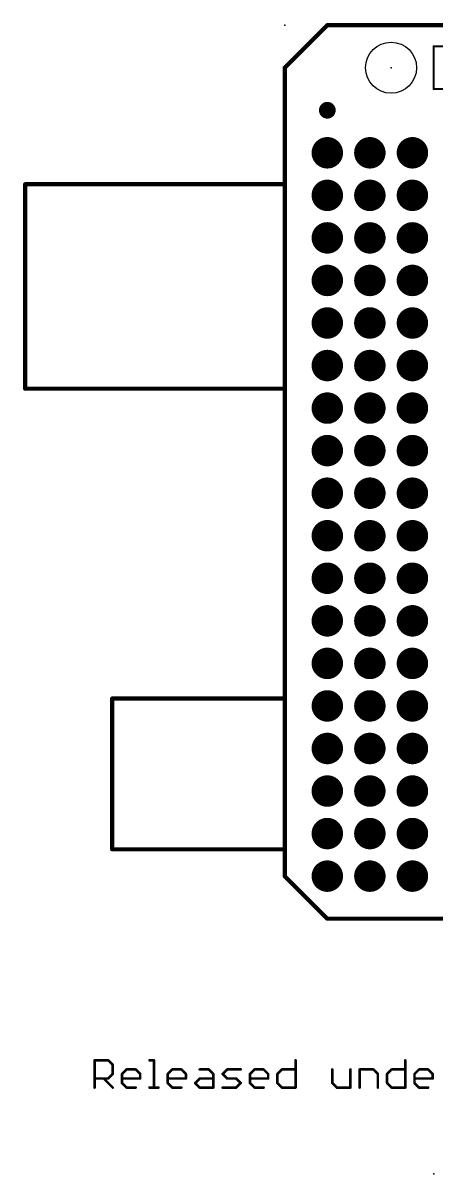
# Model space of a CAD drawing. Extents: x -16 to 96, y -18 to 53.
# Drawn here: x -15.6 to 9.1, y -15.2 to 53.5 of the extents above; entities that cross this region are included whole.
import ezdxf

# ---------------------------------------------------------------- set-up
doc = ezdxf.new("R2010")
doc.units = 0
for name, color, linetype in [('1', 12, 'CONTINUOUS'), ('16', 132, 'CONTINUOUS'), ('18', 110, 'CONTINUOUS'), ('20', 53, 'CONTINUOUS'), ('23', 53, 'CONTINUOUS'), ('51', 53, 'CONTINUOUS')]:
    doc.layers.add(name, color=color, linetype=linetype)

# ---------------------------------------------------------------- blocks, each defined once
blk = doc.blocks.new('PIE')
at = {"const_width": 0.5}
blk.add_lwpolyline([(0, -0.25, 1), (0, 0.25, 1), (0, -0.25)], format="xyb", dxfattribs=at)
blk = doc.blocks.new('ROUNDV')
at = {"const_width": 0.5}
blk.add_lwpolyline([(0, -0.25, 1), (0, 0.25, 1), (0, -0.25)], format="xyb", dxfattribs=at)

msp = doc.modelspace()

# ---------------------------------------------------------------- linework, layer by layer
at = {"layer": '1', "const_width": 0.254}
for points in [[(2.54, 53.34), (0, 50.8)], [(55.88, 53.34), (2.54, 53.34)], [(0, 50.8), (0, 2.54)], [(0, 2.54), (2.54, 0)], [(2.54, 0), (57.15, 0)]]:
    msp.add_lwpolyline(points, dxfattribs=at)
at = {"layer": '1', "const_width": 0.127}
for points in [[(2.54, 53.4035, 1), (2.54, 53.2765)], [(2.5849, 53.2951, 1), (2.4951, 53.3849)], [(0.0635, 50.8, 1), (-0.0635, 50.8)], [(-0.0449, 50.8449, 1), (0.0449, 50.7551)], [(0.0449, 2.5849, 1), (-0.0449, 2.4951)], [(-0.0635, 2.54, 1), (0.0635, 2.54)], [(2.54, 0.0635, 1), (2.54, -0.0635)], [(2.4951, -0.0449, 1), (2.5849, 0.0449)]]:
    msp.add_lwpolyline(points, format="xyb", dxfattribs=at)
at = {"layer": '16', "const_width": 0.254}
for points in [[(2.54, 53.34), (0, 50.8)], [(55.88, 53.34), (2.54, 53.34)], [(0, 50.8), (0, 2.54)], [(0, 2.54), (2.54, 0)], [(2.54, 0), (57.15, 0)]]:
    msp.add_lwpolyline(points, dxfattribs=at)
at = {"layer": '16', "const_width": 0.127}
for points in [[(2.54, 53.4035, 1), (2.54, 53.2765)], [(2.5849, 53.2951, 1), (2.4951, 53.3849)], [(0.0635, 50.8, 1), (-0.0635, 50.8)], [(-0.0449, 50.8449, 1), (0.0449, 50.7551)], [(0.0449, 2.5849, 1), (-0.0449, 2.4951)], [(-0.0635, 2.54, 1), (0.0635, 2.54)], [(2.54, 0.0635, 1), (2.54, -0.0635)], [(2.4951, -0.0449, 1), (2.5849, 0.0449)]]:
    msp.add_lwpolyline(points, format="xyb", dxfattribs=at)
at = {"layer": '20', "const_width": 0.2032}
for points in [[(2.54, 53.34), (0, 50.8)], [(55.88, 53.34), (2.54, 53.34)], [(0, 50.8), (0, 2.54)], [(0, 2.54), (2.54, 0)], [(2.54, 0), (57.15, 0)]]:
    msp.add_lwpolyline(points, dxfattribs=at)
at = {"layer": '20', "const_width": 0.1016}
for points in [[(2.54, 53.3908, 1), (2.54, 53.2892)], [(2.5759, 53.3041, 1), (2.5041, 53.3759)], [(0.0508, 50.8, 1), (-0.0508, 50.8)], [(-0.0359, 50.8359, 1), (0.0359, 50.7641)], [(0.0359, 2.5759, 1), (-0.0359, 2.5041)], [(-0.0508, 2.54, 1), (0.0508, 2.54)], [(2.54, 0.0508, 1), (2.54, -0.0508)], [(2.5041, -0.0359, 1), (2.5759, 0.0359)]]:
    msp.add_lwpolyline(points, format="xyb", dxfattribs=at)
at = {"layer": '20'}
msp.add_circle((6.35, 50.8), 1.524, dxfattribs=at)
at = {"layer": '23'}
for p in [(0, 53.34), (6.35, 50.8), (2.54, 48.26), (8.89, -15.24)]:
    msp.add_point(p, dxfattribs=at)
at = {"layer": '51'}
for points, const_width in [([(2.54, 53.34), (0, 50.8)], 0.254), ([(55.88, 53.34), (2.54, 53.34)], 0.254), ([(8.89, 49.53), (8.89, 52.07)], 0.127), ([(8.89, 52.07), (34.29, 52.07)], 0.127), ([(0, 50.8), (0, 43.84)], 0.254), ([(34.29, 49.53), (8.89, 49.53)], 0.127), ([(-15.5, 43.84), (-15.5, 31.64)], 0.254), ([(-15.5, 43.84), (0, 43.84)], 0.254), ([(0, 43.84), (0, 31.64)], 0.254), ([(-15.5, 31.64), (0, 31.64)], 0.254), ([(0, 31.64), (0, 2.54)], 0.254), ([(-10.3, 13.14), (-10.3, 4.14)], 0.254), ([(-10.3, 13.14), (-0.1, 13.14)], 0.254), ([(-10.3, 4.14), (-0.1, 4.14)], 0.254), ([(0, 2.54), (2.54, 0)], 0.254), ([(2.54, 0), (57.15, 0)], 0.254), ([(-11.3538, -10.0838), (-11.3538, -8.4568)], 0.1524), ([(-11.3538, -8.4568), (-10.5403, -8.4568)], 0.1524), ([(-10.5403, -8.4568), (-10.2691, -8.728)], 0.1524), ([(-10.2691, -8.728), (-10.2691, -9.2703)], 0.1524), ([(-9.7166, -9.2703), (-9.4455, -8.9991)], 0.1524), ([(-9.4455, -8.9991), (-8.9032, -8.9991)], 0.1524), ([(-8.9032, -8.9991), (-8.632, -9.2703)], 0.1524), ([(-8.0795, -8.4568), (-7.8083, -8.4568)], 0.1524), ([(-7.8083, -8.4568), (-7.8083, -10.0838)], 0.1524), ([(-6.9881, -9.2703), (-6.7169, -8.9991)], 0.1524), ([(-6.7169, -8.9991), (-6.1746, -8.9991)], 0.1524), ([(-6.1746, -8.9991), (-5.9034, -9.2703)], 0.1524), ([(-5.0797, -8.9991), (-4.5374, -8.9991)], 0.1524), ([(-4.5374, -8.9991), (-4.2662, -9.2703)], 0.1524), ([(-3.7137, -9.2703), (-3.4426, -8.9991)], 0.1524), ([(-3.4426, -8.9991), (-2.6291, -8.9991)], 0.1524), ([(-2.0766, -9.2703), (-1.8054, -8.9991)], 0.1524), ([(-1.8054, -8.9991), (-1.2631, -8.9991)], 0.1524), ([(-1.2631, -8.9991), (-0.9919, -9.2703)], 0.1524), ([(-0.4394, -9.2703), (-0.1683, -8.9991)], 0.1524), ([(-0.1683, -8.9991), (0.6452, -8.9991)], 0.1524), ([(0.6452, -8.4568), (0.6452, -10.0838)], 0.1524), ([(2.8349, -8.9991), (2.8349, -9.8126)], 0.1524), ([(3.9195, -10.0838), (3.9195, -8.9991)], 0.1524), ([(4.472, -10.0838), (4.472, -8.9991)], 0.1524), ([(4.472, -8.9991), (5.2855, -8.9991)], 0.1524), ([(5.2855, -8.9991), (5.5567, -9.2703)], 0.1524), ([(6.1092, -9.2703), (6.3804, -8.9991)], 0.1524), ([(6.3804, -8.9991), (7.1939, -8.9991)], 0.1524), ([(7.1939, -8.4568), (7.1939, -10.0838)], 0.1524), ([(7.7464, -9.2703), (8.0175, -8.9991)], 0.1524), ([(8.0175, -8.9991), (8.5599, -8.9991)], 0.1524), ([(8.5599, -8.9991), (8.831, -9.2703)], 0.1524), ([(-10.5403, -9.5415), (-11.3538, -9.5415)], 0.1524), ([(-10.8115, -9.5415), (-10.2691, -10.0838)], 0.1524), ([(-10.2691, -9.2703), (-10.5403, -9.5415)], 0.1524), ([(-9.7166, -9.8126), (-9.7166, -9.2703)], 0.1524), ([(-8.632, -9.5415), (-9.7166, -9.5415)], 0.1524), ([(-8.632, -9.2703), (-8.632, -9.5415)], 0.1524), ([(-6.9881, -9.8126), (-6.9881, -9.2703)], 0.1524), ([(-5.9034, -9.5415), (-6.9881, -9.5415)], 0.1524), ([(-5.9034, -9.2703), (-5.9034, -9.5415)], 0.1524), ([(-5.3509, -9.8126), (-5.0797, -9.5415)], 0.1524), ([(-5.0797, -9.5415), (-4.2662, -9.5415)], 0.1524), ([(-4.2662, -9.2703), (-4.2662, -10.0838)], 0.1524), ([(-3.4426, -9.5415), (-3.7137, -9.2703)], 0.1524), ([(-2.9002, -9.5415), (-3.4426, -9.5415)], 0.1524), ([(-2.6291, -9.8126), (-2.9002, -9.5415)], 0.1524), ([(-2.0766, -9.8126), (-2.0766, -9.2703)], 0.1524), ([(-0.9919, -9.5415), (-2.0766, -9.5415)], 0.1524), ([(-0.9919, -9.2703), (-0.9919, -9.5415)], 0.1524), ([(-0.4394, -9.8126), (-0.4394, -9.2703)], 0.1524), ([(5.5567, -9.2703), (5.5567, -10.0838)], 0.1524), ([(6.1092, -9.8126), (6.1092, -9.2703)], 0.1524), ([(7.7464, -9.8126), (7.7464, -9.2703)], 0.1524), ([(8.831, -9.5415), (7.7464, -9.5415)], 0.1524), ([(8.831, -9.2703), (8.831, -9.5415)], 0.1524), ([(-9.4455, -10.0838), (-9.7166, -9.8126)], 0.1524), ([(-8.9032, -10.0838), (-9.4455, -10.0838)], 0.1524), ([(-8.0795, -10.0838), (-7.5372, -10.0838)], 0.1524), ([(-6.7169, -10.0838), (-6.9881, -9.8126)], 0.1524), ([(-6.1746, -10.0838), (-6.7169, -10.0838)], 0.1524), ([(-5.0797, -10.0838), (-5.3509, -9.8126)], 0.1524), ([(-4.2662, -10.0838), (-5.0797, -10.0838)], 0.1524), ([(-3.7137, -10.0838), (-2.9002, -10.0838)], 0.1524), ([(-2.9002, -10.0838), (-2.6291, -9.8126)], 0.1524), ([(-1.8054, -10.0838), (-2.0766, -9.8126)], 0.1524), ([(-1.2631, -10.0838), (-1.8054, -10.0838)], 0.1524), ([(-0.1683, -10.0838), (-0.4394, -9.8126)], 0.1524), ([(0.6452, -10.0838), (-0.1683, -10.0838)], 0.1524), ([(2.8349, -9.8126), (3.1061, -10.0838)], 0.1524), ([(3.1061, -10.0838), (3.9195, -10.0838)], 0.1524), ([(6.3804, -10.0838), (6.1092, -9.8126)], 0.1524), ([(7.1939, -10.0838), (6.3804, -10.0838)], 0.1524), ([(8.0175, -10.0838), (7.7464, -9.8126)], 0.1524), ([(8.5599, -10.0838), (8.0175, -10.0838)], 0.1524)]:
    msp.add_lwpolyline(points, dxfattribs=dict(at, const_width=const_width))
for points, const_width in [([(2.54, 53.4035, 1), (2.54, 53.2765)], 0.127), ([(2.5849, 53.2951, 1), (2.4951, 53.3849)], 0.127), ([(8.9218, 52.07, 1), (8.8582, 52.07)], 0.0635), ([(8.89, 52.1018, 1), (8.89, 52.0382)], 0.0635), ([(0.0635, 50.8, 1), (-0.0635, 50.8)], 0.127), ([(-0.0449, 50.8449, 1), (0.0449, 50.7551)], 0.127), ([(8.89, 49.5618, 1), (8.89, 49.4982)], 0.0635), ([(8.8582, 49.53, 1), (8.9218, 49.53)], 0.0635), ([(-15.4365, 43.84, 1), (-15.5635, 43.84)], 0.127), ([(-15.5, 43.9035, 1), (-15.5, 43.7765)], 0.127), ([(0.0635, 43.84, 1), (-0.0635, 43.84)], 0.127), ([(-0.0635, 43.84, 1), (0.0635, 43.84)], 0.127), ([(0, 43.7765, 1), (0, 43.9035)], 0.127), ([(-15.5, 31.7035, 1), (-15.5, 31.5765)], 0.127), ([(-15.5635, 31.64, 1), (-15.4365, 31.64)], 0.127), ([(0.0635, 31.64, 1), (-0.0635, 31.64)], 0.127), ([(-0.0635, 31.64, 1), (0.0635, 31.64)], 0.127), ([(0, 31.5765, 1), (0, 31.7035)], 0.127), ([(-10.2365, 13.14, 1), (-10.3635, 13.14)], 0.127), ([(-10.3, 13.2035, 1), (-10.3, 13.0765)], 0.127), ([(-0.1, 13.0765, 1), (-0.1, 13.2035)], 0.127), ([(-10.3, 4.2035, 1), (-10.3, 4.0765)], 0.127), ([(-10.3635, 4.14, 1), (-10.2365, 4.14)], 0.127), ([(-0.1, 4.0765, 1), (-0.1, 4.2035)], 0.127), ([(0.0449, 2.5849, 1), (-0.0449, 2.4951)], 0.127), ([(-0.0635, 2.54, 1), (0.0635, 2.54)], 0.127), ([(2.54, 0.0635, 1), (2.54, -0.0635)], 0.127), ([(2.4951, -0.0449, 1), (2.5849, 0.0449)], 0.127), ([(-11.3157, -8.4568, 1), (-11.3919, -8.4568)], 0.0762), ([(-11.3538, -8.4187, 1), (-11.3538, -8.4949)], 0.0762), ([(-10.5134, -8.4299, 1), (-10.5672, -8.4838)], 0.0762), ([(-10.5403, -8.4949, 1), (-10.5403, -8.4187)], 0.0762), ([(-10.231, -8.728, 1), (-10.3072, -8.728)], 0.0762), ([(-10.2961, -8.7549, 1), (-10.2422, -8.701)], 0.0762), ([(-9.4455, -8.961, 1), (-9.4455, -9.0372)], 0.0762), ([(-9.4185, -9.0261, 1), (-9.4724, -8.9722)], 0.0762), ([(-8.8762, -8.9722, 1), (-8.9301, -9.0261)], 0.0762), ([(-8.9032, -9.0372, 1), (-8.9032, -8.961)], 0.0762), ([(-8.0795, -8.4187, 1), (-8.0795, -8.4949)], 0.0762), ([(-7.7702, -8.4568, 1), (-7.8464, -8.4568)], 0.0762), ([(-7.8083, -8.4949, 1), (-7.8083, -8.4187)], 0.0762), ([(-6.7169, -8.961, 1), (-6.7169, -9.0372)], 0.0762), ([(-6.6899, -9.0261, 1), (-6.7438, -8.9722)], 0.0762), ([(-6.1476, -8.9722, 1), (-6.2015, -9.0261)], 0.0762), ([(-6.1746, -9.0372, 1), (-6.1746, -8.961)], 0.0762), ([(-5.0797, -8.961, 1), (-5.0797, -9.0372)], 0.0762), ([(-4.5105, -8.9722, 1), (-4.5643, -9.0261)], 0.0762), ([(-4.5374, -9.0372, 1), (-4.5374, -8.961)], 0.0762), ([(-3.4426, -8.961, 1), (-3.4426, -9.0372)], 0.0762), ([(-3.4156, -9.0261, 1), (-3.4695, -8.9722)], 0.0762), ([(-2.6291, -9.0372, 1), (-2.6291, -8.961)], 0.0762), ([(-1.8054, -8.961, 1), (-1.8054, -9.0372)], 0.0762), ([(-1.7785, -9.0261, 1), (-1.8324, -8.9722)], 0.0762), ([(-1.2361, -8.9722, 1), (-1.29, -9.0261)], 0.0762), ([(-1.2631, -9.0372, 1), (-1.2631, -8.961)], 0.0762), ([(-0.1683, -8.961, 1), (-0.1683, -9.0372)], 0.0762), ([(-0.1413, -9.0261, 1), (-0.1952, -8.9722)], 0.0762), ([(0.6833, -8.4568, 1), (0.6071, -8.4568)], 0.0762), ([(0.6452, -9.0372, 1), (0.6452, -8.961)], 0.0762), ([(2.873, -8.9991, 1), (2.7968, -8.9991)], 0.0762), ([(3.9576, -8.9991, 1), (3.8814, -8.9991)], 0.0762), ([(4.5101, -8.9991, 1), (4.4339, -8.9991)], 0.0762), ([(4.472, -8.961, 1), (4.472, -9.0372)], 0.0762), ([(5.3125, -8.9722, 1), (5.2586, -9.0261)], 0.0762), ([(5.2855, -9.0372, 1), (5.2855, -8.961)], 0.0762), ([(6.3804, -8.961, 1), (6.3804, -9.0372)], 0.0762), ([(6.4073, -9.0261, 1), (6.3534, -8.9722)], 0.0762), ([(7.232, -8.4568, 1), (7.1558, -8.4568)], 0.0762), ([(7.1939, -9.0372, 1), (7.1939, -8.961)], 0.0762), ([(8.0175, -8.961, 1), (8.0175, -9.0372)], 0.0762), ([(8.0445, -9.0261, 1), (7.9906, -8.9722)], 0.0762), ([(8.5868, -8.9722, 1), (8.5329, -9.0261)], 0.0762), ([(8.5599, -9.0372, 1), (8.5599, -8.961)], 0.0762), ([(-11.3538, -9.5034, 1), (-11.3538, -9.5796)], 0.0762), ([(-10.7845, -9.5145, 1), (-10.8384, -9.5684)], 0.0762), ([(-10.5672, -9.5145, 1), (-10.5134, -9.5684)], 0.0762), ([(-10.5403, -9.5796, 1), (-10.5403, -9.5034)], 0.0762), ([(-10.3072, -9.2703, 1), (-10.231, -9.2703)], 0.0762), ([(-10.2422, -9.2972, 1), (-10.2961, -9.2434)], 0.0762), ([(-9.6785, -9.2703, 1), (-9.7547, -9.2703)], 0.0762), ([(-9.7436, -9.2434, 1), (-9.6897, -9.2972)], 0.0762), ([(-9.7166, -9.5034, 1), (-9.7166, -9.5796)], 0.0762), ([(-8.5939, -9.2703, 1), (-8.6701, -9.2703)], 0.0762), ([(-8.6701, -9.5415, 1), (-8.5939, -9.5415)], 0.0762), ([(-8.6589, -9.2972, 1), (-8.605, -9.2434)], 0.0762), ([(-8.632, -9.5796, 1), (-8.632, -9.5034)], 0.0762), ([(-6.95, -9.2703, 1), (-7.0262, -9.2703)], 0.0762), ([(-6.9881, -9.5034, 1), (-6.9881, -9.5796)], 0.0762), ([(-7.015, -9.2434, 1), (-6.9611, -9.2972)], 0.0762), ([(-5.8653, -9.2703, 1), (-5.9415, -9.2703)], 0.0762), ([(-5.9415, -9.5415, 1), (-5.8653, -9.5415)], 0.0762), ([(-5.9303, -9.2972, 1), (-5.8764, -9.2434)], 0.0762), ([(-5.9034, -9.5796, 1), (-5.9034, -9.5034)], 0.0762), ([(-5.0797, -9.5034, 1), (-5.0797, -9.5796)], 0.0762), ([(-5.0528, -9.5684, 1), (-5.1067, -9.5145)], 0.0762), ([(-4.2281, -9.2703, 1), (-4.3043, -9.2703)], 0.0762), ([(-4.2932, -9.2972, 1), (-4.2393, -9.2434)], 0.0762), ([(-4.2662, -9.5796, 1), (-4.2662, -9.5034)], 0.0762), ([(-3.6868, -9.2434, 1), (-3.7407, -9.2972)], 0.0762), ([(-3.7407, -9.2434, 1), (-3.6868, -9.2972)], 0.0762), ([(-3.4426, -9.5034, 1), (-3.4426, -9.5796)], 0.0762), ([(-3.4695, -9.5684, 1), (-3.4156, -9.5145)], 0.0762), ([(-2.8733, -9.5145, 1), (-2.9272, -9.5684)], 0.0762), ([(-2.9002, -9.5796, 1), (-2.9002, -9.5034)], 0.0762), ([(-2.0385, -9.2703, 1), (-2.1147, -9.2703)], 0.0762), ([(-2.0766, -9.5034, 1), (-2.0766, -9.5796)], 0.0762), ([(-2.1035, -9.2434, 1), (-2.0496, -9.2972)], 0.0762), ([(-0.9538, -9.2703, 1), (-1.03, -9.2703)], 0.0762), ([(-1.03, -9.5415, 1), (-0.9538, -9.5415)], 0.0762), ([(-1.0189, -9.2972, 1), (-0.965, -9.2434)], 0.0762), ([(-0.9919, -9.5796, 1), (-0.9919, -9.5034)], 0.0762), ([(-0.4013, -9.2703, 1), (-0.4775, -9.2703)], 0.0762), ([(-0.4664, -9.2434, 1), (-0.4125, -9.2972)], 0.0762), ([(5.5948, -9.2703, 1), (5.5186, -9.2703)], 0.0762), ([(5.5298, -9.2972, 1), (5.5836, -9.2434)], 0.0762), ([(6.1473, -9.2703, 1), (6.0711, -9.2703)], 0.0762), ([(6.0823, -9.2434, 1), (6.1361, -9.2972)], 0.0762), ([(7.7845, -9.2703, 1), (7.7083, -9.2703)], 0.0762), ([(7.7194, -9.2434, 1), (7.7733, -9.2972)], 0.0762), ([(7.7464, -9.5034, 1), (7.7464, -9.5796)], 0.0762), ([(8.8691, -9.2703, 1), (8.7929, -9.2703)], 0.0762), ([(8.7929, -9.5415, 1), (8.8691, -9.5415)], 0.0762), ([(8.8041, -9.2972, 1), (8.858, -9.2434)], 0.0762), ([(8.831, -9.5796, 1), (8.831, -9.5034)], 0.0762), ([(-11.3919, -10.0838, 1), (-11.3157, -10.0838)], 0.0762), ([(-10.2961, -10.1107, 1), (-10.2422, -10.0569)], 0.0762), ([(-9.6897, -9.7857, 1), (-9.7436, -9.8396)], 0.0762), ([(-9.7547, -9.8126, 1), (-9.6785, -9.8126)], 0.0762), ([(-9.4455, -10.0457, 1), (-9.4455, -10.1219)], 0.0762), ([(-9.4724, -10.1107, 1), (-9.4185, -10.0569)], 0.0762), ([(-8.9032, -10.1219, 1), (-8.9032, -10.0457)], 0.0762), ([(-8.0795, -10.0457, 1), (-8.0795, -10.1219)], 0.0762), ([(-7.8464, -10.0838, 1), (-7.7702, -10.0838)], 0.0762), ([(-7.5372, -10.1219, 1), (-7.5372, -10.0457)], 0.0762), ([(-6.9611, -9.7857, 1), (-7.015, -9.8396)], 0.0762), ([(-7.0262, -9.8126, 1), (-6.95, -9.8126)], 0.0762), ([(-6.7169, -10.0457, 1), (-6.7169, -10.1219)], 0.0762), ([(-6.7438, -10.1107, 1), (-6.6899, -10.0569)], 0.0762), ([(-6.1746, -10.1219, 1), (-6.1746, -10.0457)], 0.0762), ([(-5.324, -9.7857, 1), (-5.3778, -9.8396)], 0.0762), ([(-5.3778, -9.7857, 1), (-5.324, -9.8396)], 0.0762), ([(-5.0797, -10.0457, 1), (-5.0797, -10.1219)], 0.0762), ([(-5.1067, -10.1107, 1), (-5.0528, -10.0569)], 0.0762), ([(-4.3043, -10.0838, 1), (-4.2281, -10.0838)], 0.0762), ([(-4.2662, -10.1219, 1), (-4.2662, -10.0457)], 0.0762), ([(-3.7137, -10.0457, 1), (-3.7137, -10.1219)], 0.0762), ([(-2.9272, -10.0569, 1), (-2.8733, -10.1107)], 0.0762), ([(-2.9002, -10.1219, 1), (-2.9002, -10.0457)], 0.0762), ([(-2.6021, -9.8396, 1), (-2.656, -9.7857)], 0.0762), ([(-2.656, -9.8396, 1), (-2.6021, -9.7857)], 0.0762), ([(-2.0496, -9.7857, 1), (-2.1035, -9.8396)], 0.0762), ([(-2.1147, -9.8126, 1), (-2.0385, -9.8126)], 0.0762), ([(-1.8054, -10.0457, 1), (-1.8054, -10.1219)], 0.0762), ([(-1.8324, -10.1107, 1), (-1.7785, -10.0569)], 0.0762), ([(-1.2631, -10.1219, 1), (-1.2631, -10.0457)], 0.0762), ([(-0.4125, -9.7857, 1), (-0.4664, -9.8396)], 0.0762), ([(-0.4775, -9.8126, 1), (-0.4013, -9.8126)], 0.0762), ([(-0.1683, -10.0457, 1), (-0.1683, -10.1219)], 0.0762), ([(-0.1952, -10.1107, 1), (-0.1413, -10.0569)], 0.0762), ([(0.6071, -10.0838, 1), (0.6833, -10.0838)], 0.0762), ([(0.6452, -10.1219, 1), (0.6452, -10.0457)], 0.0762), ([(2.8618, -9.7857, 1), (2.8079, -9.8396)], 0.0762), ([(2.7968, -9.8126, 1), (2.873, -9.8126)], 0.0762), ([(3.1061, -10.0457, 1), (3.1061, -10.1219)], 0.0762), ([(3.0791, -10.1107, 1), (3.133, -10.0569)], 0.0762), ([(3.8814, -10.0838, 1), (3.9576, -10.0838)], 0.0762), ([(3.9195, -10.1219, 1), (3.9195, -10.0457)], 0.0762), ([(4.4339, -10.0838, 1), (4.5101, -10.0838)], 0.0762), ([(5.5186, -10.0838, 1), (5.5948, -10.0838)], 0.0762), ([(6.1361, -9.7857, 1), (6.0823, -9.8396)], 0.0762), ([(6.0711, -9.8126, 1), (6.1473, -9.8126)], 0.0762), ([(6.3804, -10.0457, 1), (6.3804, -10.1219)], 0.0762), ([(6.3534, -10.1107, 1), (6.4073, -10.0569)], 0.0762), ([(7.1558, -10.0838, 1), (7.232, -10.0838)], 0.0762), ([(7.1939, -10.1219, 1), (7.1939, -10.0457)], 0.0762), ([(7.7733, -9.7857, 1), (7.7194, -9.8396)], 0.0762), ([(7.7083, -9.8126, 1), (7.7845, -9.8126)], 0.0762), ([(8.0175, -10.0457, 1), (8.0175, -10.1219)], 0.0762), ([(7.9906, -10.1107, 1), (8.0445, -10.0569)], 0.0762), ([(8.5599, -10.1219, 1), (8.5599, -10.0457)], 0.0762)]:
    msp.add_lwpolyline(points, format="xyb", dxfattribs=dict(at, const_width=const_width))

# ---------------------------------------------------------------- block references
at = {"layer": '1'}
msp.add_blockref('PIE', (2.54, 48.26), dxfattribs=at)
at = {"layer": '18', "xscale": 1.8796, "yscale": 1.8796}
for p in [(2.54, 45.72), (2.54, 45.72), (5.08, 45.72), (5.08, 45.72), (7.62, 45.72), (7.62, 45.72), (2.54, 43.18), (2.54, 43.18), (5.08, 43.18), (5.08, 43.18), (7.62, 43.18), (7.62, 43.18), (2.54, 40.64), (2.54, 40.64), (5.08, 40.64), (5.08, 40.64), (7.62, 40.64), (7.62, 40.64), (2.54, 38.1), (2.54, 38.1), (5.08, 38.1), (5.08, 38.1), (7.62, 38.1), (7.62, 38.1), (2.54, 35.56), (2.54, 35.56), (5.08, 35.56), (5.08, 35.56), (7.62, 35.56), (7.62, 35.56), (2.54, 33.02), (2.54, 33.02), (5.08, 33.02), (5.08, 33.02), (7.62, 33.02), (7.62, 33.02), (2.54, 30.48), (2.54, 30.48), (5.08, 30.48), (5.08, 30.48), (7.62, 30.48), (7.62, 30.48), (2.54, 27.94), (2.54, 27.94), (5.08, 27.94), (5.08, 27.94), (7.62, 27.94), (7.62, 27.94), (2.54, 25.4), (2.54, 25.4), (5.08, 25.4), (5.08, 25.4), (7.62, 25.4), (7.62, 25.4), (2.54, 22.86), (2.54, 22.86), (5.08, 22.86), (5.08, 22.86), (7.62, 22.86), (7.62, 22.86), (2.54, 20.32), (2.54, 20.32), (5.08, 20.32), (5.08, 20.32), (7.62, 20.32), (7.62, 20.32), (2.54, 17.78), (2.54, 17.78), (5.08, 17.78), (5.08, 17.78), (7.62, 17.78), (7.62, 17.78), (2.54, 15.24), (2.54, 15.24), (5.08, 15.24), (5.08, 15.24), (7.62, 15.24), (7.62, 15.24), (2.54, 12.7), (2.54, 12.7), (5.08, 12.7), (5.08, 12.7), (7.62, 12.7), (7.62, 12.7), (2.54, 10.16), (2.54, 10.16), (5.08, 10.16), (5.08, 10.16), (7.62, 10.16), (7.62, 10.16), (2.54, 7.62), (2.54, 7.62), (5.08, 7.62), (5.08, 7.62), (7.62, 7.62), (7.62, 7.62), (2.54, 5.08), (2.54, 5.08), (5.08, 5.08), (5.08, 5.08), (7.62, 5.08), (7.62, 5.08), (2.54, 2.54), (2.54, 2.54), (5.08, 2.54), (5.08, 2.54), (7.62, 2.54), (7.62, 2.54)]:
    msp.add_blockref('ROUNDV', p, dxfattribs=at)

doc.saveas('drawing.dxf')
